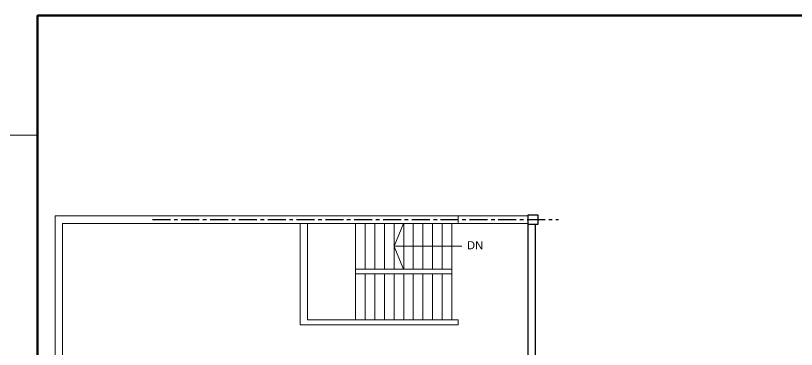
# Model space of a CAD drawing. Extents: x 348043 to 758301, y 133827 to 256568.
# Drawn here: x 579105 to 603486, y 180206 to 190619 of the extents above; entities that cross this region are included whole.
import ezdxf

# ---------------------------------------------------------------- set-up
doc = ezdxf.new("R2010")
doc.units = 0
doc.header["$LTSCALE"] = 900
doc.header["$MEASUREMENT"] = 0
doc.linetypes.add('CENTER', pattern=[2, 1.25, -0.25, 0.25, -0.25])
doc.layers.add('COL', color=6, linetype='CONTINUOUS', lineweight=25)
doc.layers.add('door', color=163, linetype='CONTINUOUS')
doc.styles.add('ROMANS', font='arial.ttf')

msp = doc.modelspace()

# ---------------------------------------------------------------- linework, layer by layer
at = {"layer": 'COL'}
msp.add_lwpolyline([(595407.8, 184103.4), (595107.8, 184103.4), (595107.8, 184403.4), (595407.8, 184403.4)], close=True, dxfattribs=at)
at = {"layer": 'door', "color": 3, "lineweight": 5, "ltscale": 1.25}
msp.add_line((579792.7, 133827.1), (579792.7, 186893.9), dxfattribs=at)
at = {"layer": 'door', "color": 4, "lineweight": 20, "ltscale": 1.25}
for p, q in [((595107.8, 184368.4), (580342.8, 184368.4)), ((580342.8, 184368.4), (580342.8, 179118.4)), ((592922.8, 184138.4), (592923.7, 184368.4)), ((595107.8, 184134.8), (580572.8, 184134.8)), ((580572.8, 179348.4), (580572.8, 184134.8)), ((587991.8, 180976.4), (587991.8, 184134.8)), ((588222.8, 181126.4), (588222.8, 184134.8)), ((589722.8, 182707.4), (589722.8, 184138.4)), ((590022.8, 182713.4), (590022.8, 184138.4)), ((590322.8, 182707.4), (590322.8, 184138.4)), ((590622.8, 182707.4), (590622.8, 184138.4)), ((590921.5, 183422.9), (591221.5, 184132.4)), ((590922.8, 182707.4), (590922.8, 184138.4)), ((591222.8, 182707.4), (591222.8, 184138.4)), ((591522.8, 182707.4), (591522.8, 184138.4)), ((591822.8, 182707.4), (591822.8, 184138.4)), ((592122.8, 182707.4), (592122.8, 184138.4)), ((592422.8, 182707.4), (592422.8, 184138.4)), ((592722.8, 182707.4), (592722.8, 184138.4)), ((590921.5, 183422.9), (593040.2, 183421)), ((590921.5, 183419.9), (591221.5, 182707.4)), ((592722.8, 182707.4), (589722.8, 182707.4)), ((589722.8, 182557.4), (589722.8, 182707.4)), ((592722.8, 182557.4), (592722.8, 182707.4)), ((592722.8, 182557.4), (589722.8, 182557.4)), ((589722.8, 182557.4), (589722.8, 181126.4)), ((590022.8, 182551.4), (590022.8, 181126.4)), ((590322.8, 182557.4), (590322.8, 181126.4)), ((590622.8, 182557.4), (590622.8, 181126.4)), ((590922.8, 182557.4), (590922.8, 181126.4)), ((591222.8, 182557.4), (591222.8, 181126.4)), ((591522.8, 182557.4), (591522.8, 181126.4)), ((591822.8, 182557.4), (591822.8, 181126.4)), ((592122.8, 182557.4), (592122.8, 181126.4)), ((592422.8, 182557.4), (592422.8, 181126.4)), ((592722.8, 182557.4), (592722.8, 181126.4)), ((592922.8, 180976.4), (587991.8, 180976.4)), ((592922.8, 181126.4), (588222.8, 181126.4)), ((592922.8, 181126.4), (592922.8, 180976.4))]:
    msp.add_line(p, q, dxfattribs=at)
at = {"layer": 'door', "linetype": 'CENTER', "ltscale": 0.5}
msp.add_line((583377.3, 184253.4), (596055.8, 184253.4), dxfattribs=at)
at = {"layer": 'door', "color": 3, "ltscale": 1.25}
for p, q in [((595107.8, 179383.4), (595107.8, 184103.4)), ((595337.8, 179383.4), (595337.8, 184103.4))]:
    msp.add_line(p, q, dxfattribs=at)
at = {"layer": 'door', "color": 1, "lineweight": 50, "ltscale": 1.25}
msp.add_lwpolyline([(579792.7, 133827.1), (627867, 133827.1), (627867, 190619), (579792.7, 190619)], close=True, dxfattribs=at)
at = {"layer": 'door', "color": 3, "lineweight": 5, "ltscale": 1.25}
msp.add_lwpolyline([(529956.6, 186893.9), (579792.7, 186893.9), (579792.7, 133827.1), (529956.6, 133827.1)], close=True, dxfattribs=at)

# ---------------------------------------------------------------- texts
at = {"layer": 'door', "color": 4, "lineweight": 20, "ltscale": 1.25, "style": 'ROMANS'}
msp.add_text('DN', height=250, dxfattribs=at).set_placement((593200.2, 183331.7))

doc.saveas('drawing.dxf')
